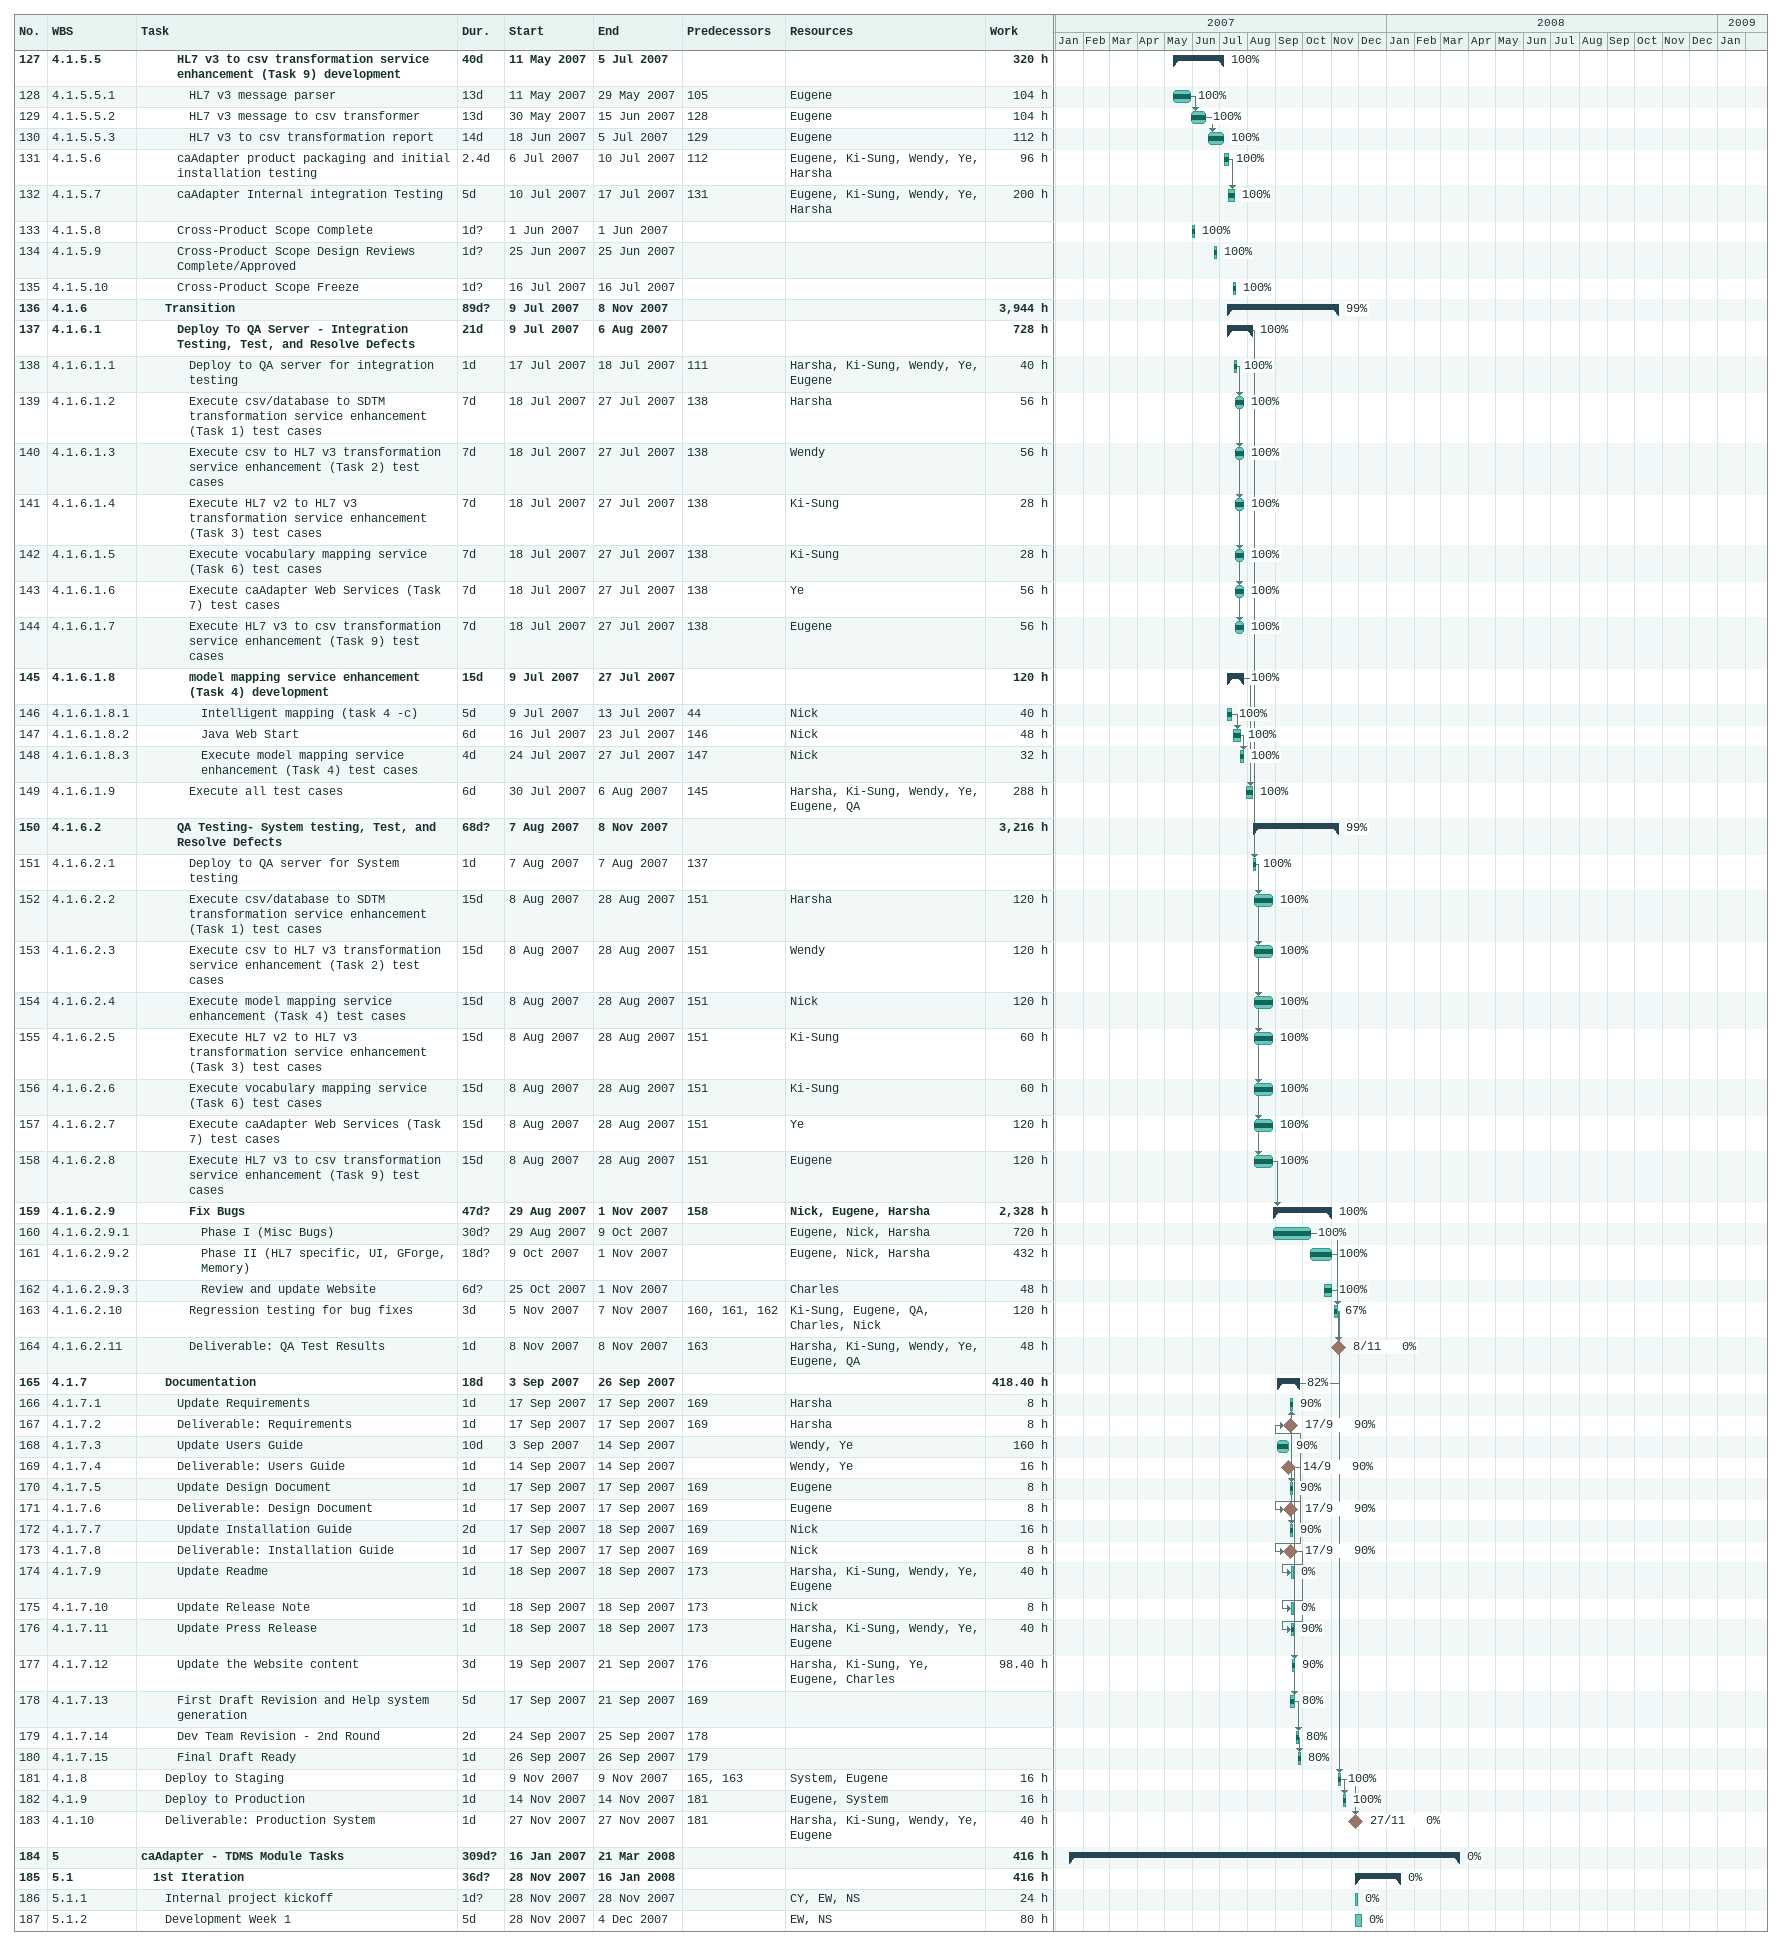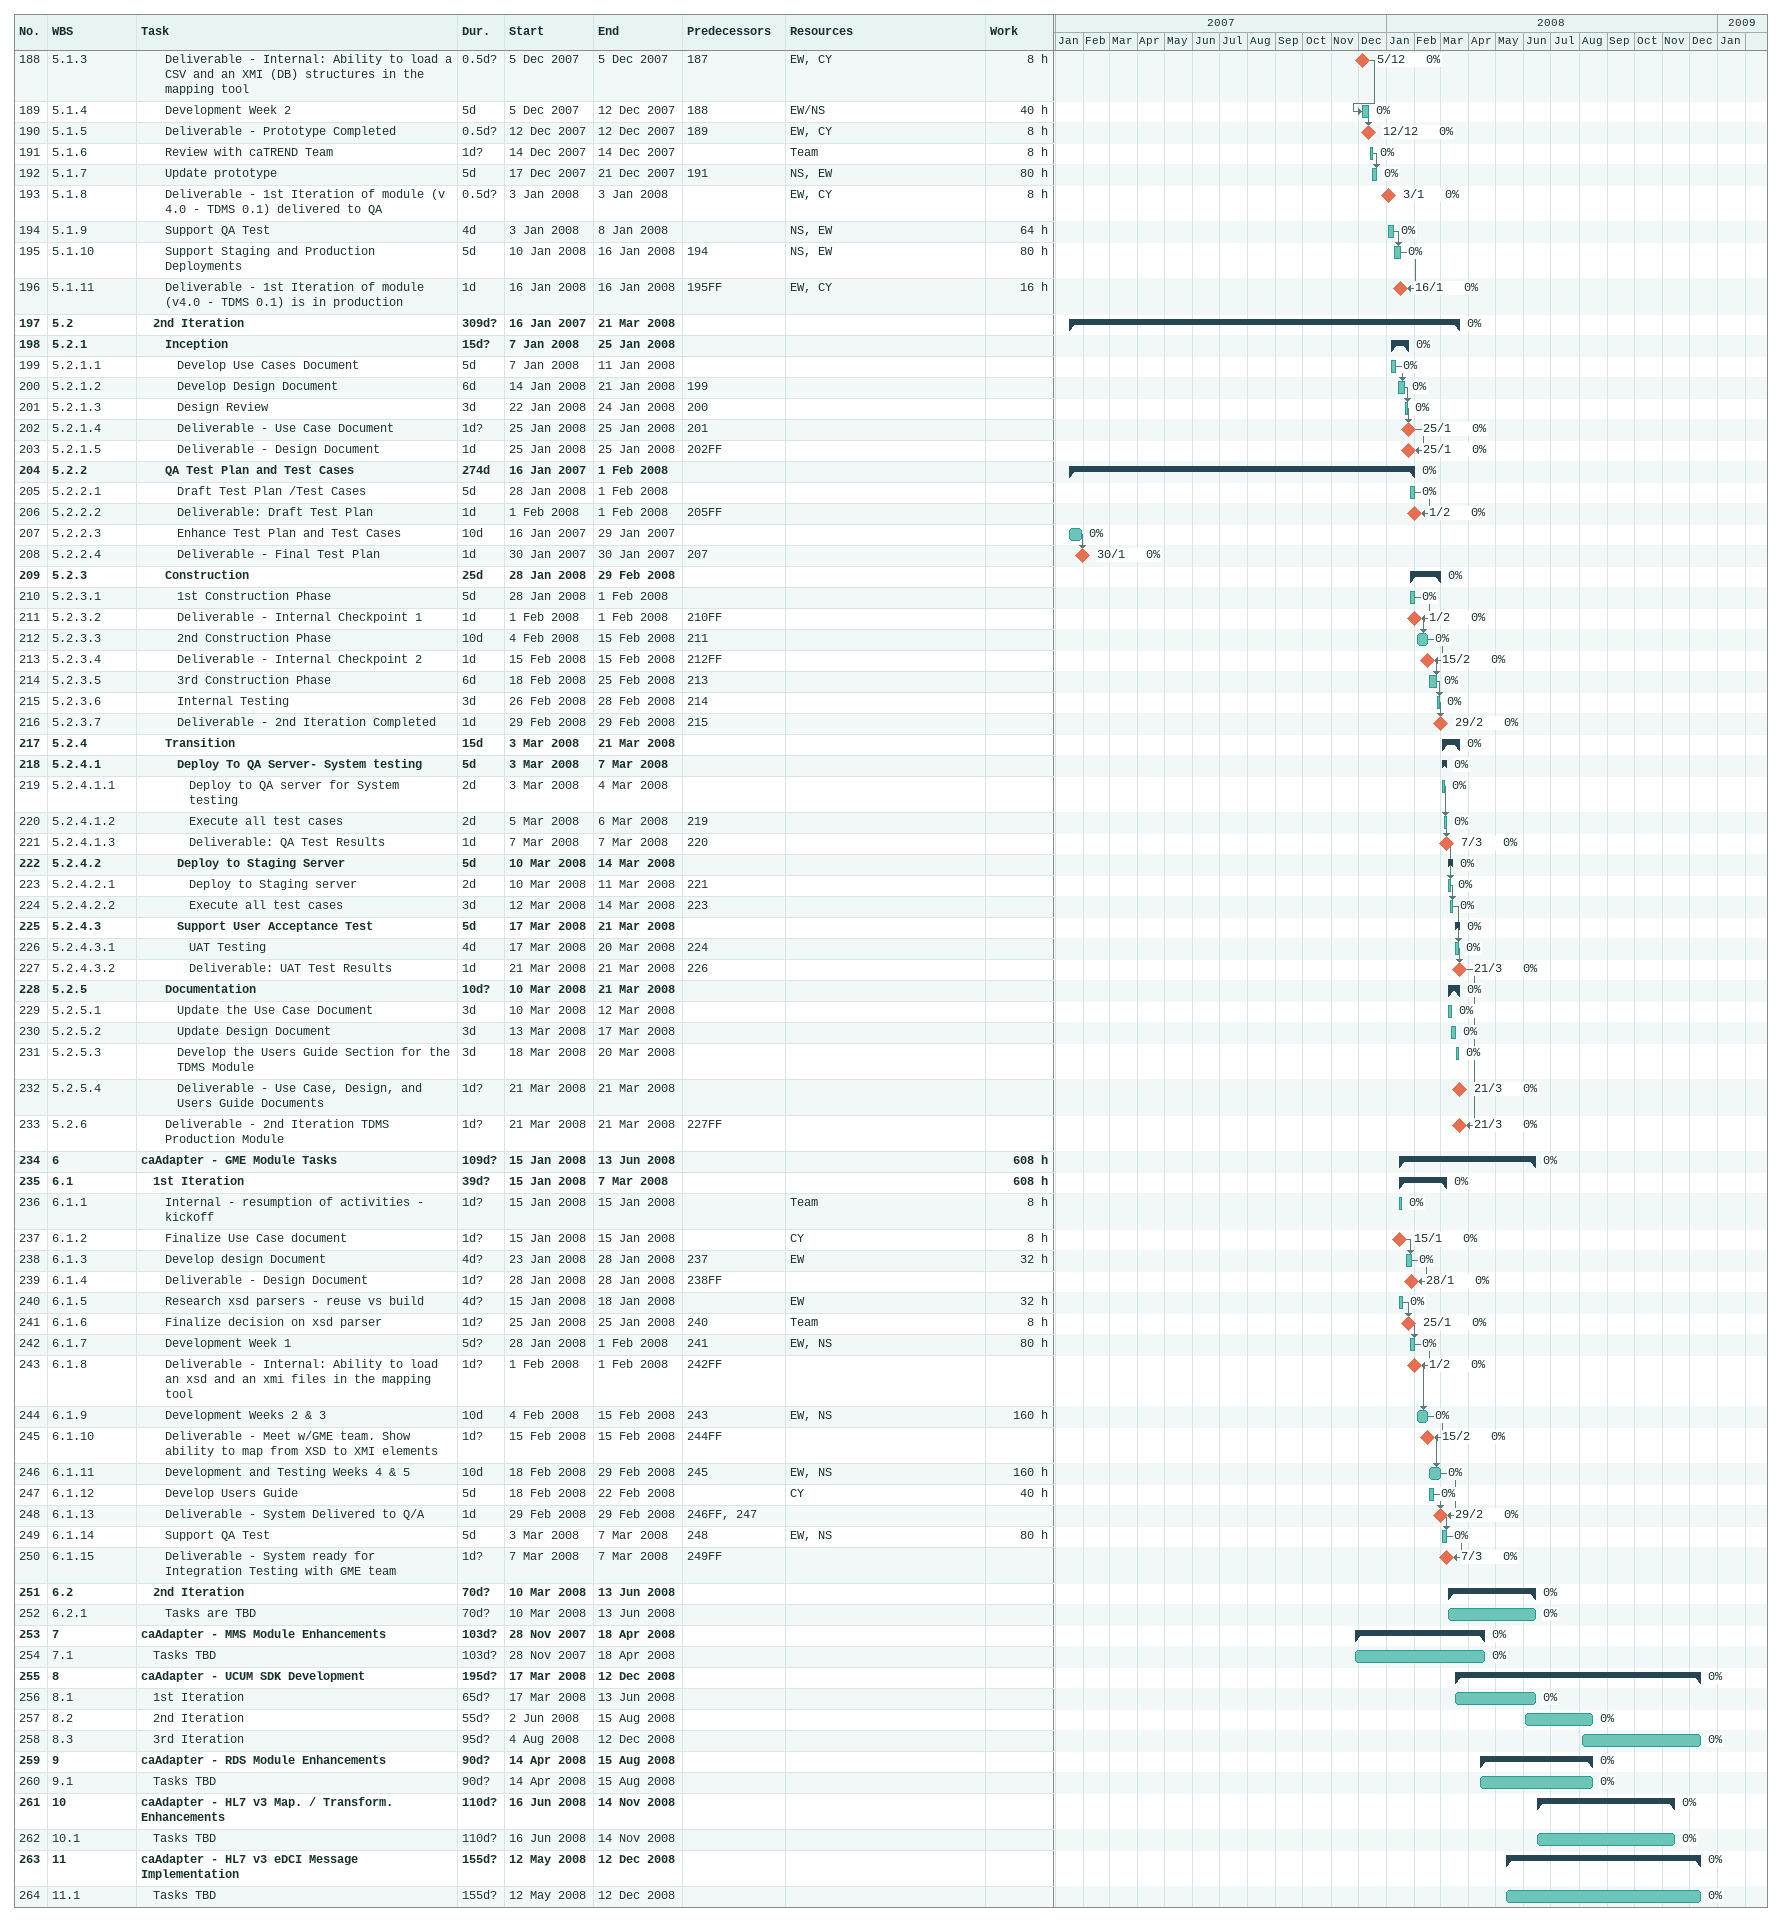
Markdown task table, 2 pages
| ID | WBS | Task | Duration | Start | Finish | Predecessors | Resources | % complete | Work (h) |
|---|---|---|---|---|---|---|---|---|---|
| 127 | 4.1.5.5 | **HL7 v3 to csv transformation service enhancement (Task 9) development** | 40d | 2007-05-11 | 2007-07-05 |  |  | 100 | 320 |
| 128 | 4.1.5.5.1 | HL7 v3 message parser | 13d | 2007-05-11 | 2007-05-29 | 105 | Eugene | 100 | 104 |
| 129 | 4.1.5.5.2 | HL7 v3 message to csv transformer | 13d | 2007-05-30 | 2007-06-15 | 128 | Eugene | 100 | 104 |
| 130 | 4.1.5.5.3 | HL7 v3 to csv transformation report | 14d | 2007-06-18 | 2007-07-05 | 129 | Eugene | 100 | 112 |
| 131 | 4.1.5.6 | caAdapter product packaging and initial installation testing | 2.4d | 2007-07-06 | 2007-07-10 | 112 | Eugene, Ki-Sung, Wendy, Ye, Harsha | 100 | 96 |
| 132 | 4.1.5.7 | caAdapter Internal integration Testing | 5d | 2007-07-10 | 2007-07-17 | 131 | Eugene, Ki-Sung, Wendy, Ye, Harsha | 100 | 200 |
| 133 | 4.1.5.8 | Cross-Product Scope Complete | 1d? | 2007-06-01 | 2007-06-01 |  |  | 100 |  |
| 134 | 4.1.5.9 | Cross-Product Scope Design Reviews Complete/Approved | 1d? | 2007-06-25 | 2007-06-25 |  |  | 100 |  |
| 135 | 4.1.5.10 | Cross-Product Scope Freeze | 1d? | 2007-07-16 | 2007-07-16 |  |  | 100 |  |
| 136 | 4.1.6 | **Transition** | 89d? | 2007-07-09 | 2007-11-08 |  |  | 99 | 3944 |
| 137 | 4.1.6.1 | **Deploy To QA Server - Integration Testing, Test, and Resolve Defects** | 21d | 2007-07-09 | 2007-08-06 |  |  | 100 | 728 |
| 138 | 4.1.6.1.1 | Deploy to QA server for integration testing | 1d | 2007-07-17 | 2007-07-18 | 111 | Harsha, Ki-Sung, Wendy, Ye, Eugene | 100 | 40 |
| 139 | 4.1.6.1.2 | Execute csv/database to SDTM transformation service enhancement (Task 1) test cases | 7d | 2007-07-18 | 2007-07-27 | 138 | Harsha | 100 | 56 |
| 140 | 4.1.6.1.3 | Execute csv to HL7 v3 transformation service enhancement (Task 2) test cases | 7d | 2007-07-18 | 2007-07-27 | 138 | Wendy | 100 | 56 |
| 141 | 4.1.6.1.4 | Execute HL7 v2 to HL7 v3 transformation service enhancement (Task 3) test cases | 7d | 2007-07-18 | 2007-07-27 | 138 | Ki-Sung | 100 | 28 |
| 142 | 4.1.6.1.5 | Execute vocabulary mapping service (Task 6) test cases | 7d | 2007-07-18 | 2007-07-27 | 138 | Ki-Sung | 100 | 28 |
| 143 | 4.1.6.1.6 | Execute caAdapter Web Services (Task 7) test cases | 7d | 2007-07-18 | 2007-07-27 | 138 | Ye | 100 | 56 |
| 144 | 4.1.6.1.7 | Execute HL7 v3 to csv transformation service enhancement (Task 9) test cases | 7d | 2007-07-18 | 2007-07-27 | 138 | Eugene | 100 | 56 |
| 145 | 4.1.6.1.8 | **model mapping service enhancement (Task 4) development** | 15d | 2007-07-09 | 2007-07-27 |  |  | 100 | 120 |
| 146 | 4.1.6.1.8.1 | Intelligent mapping (task 4 -c) | 5d | 2007-07-09 | 2007-07-13 | 44 | Nick | 100 | 40 |
| 147 | 4.1.6.1.8.2 | Java Web Start | 6d | 2007-07-16 | 2007-07-23 | 146 | Nick | 100 | 48 |
| 148 | 4.1.6.1.8.3 | Execute model mapping service enhancement (Task 4) test cases | 4d | 2007-07-24 | 2007-07-27 | 147 | Nick | 100 | 32 |
| 149 | 4.1.6.1.9 | Execute all test cases | 6d | 2007-07-30 | 2007-08-06 | 145 | Harsha, Ki-Sung, Wendy, Ye, Eugene, QA | 100 | 288 |
| 150 | 4.1.6.2 | **QA Testing- System testing, Test, and Resolve Defects** | 68d? | 2007-08-07 | 2007-11-08 |  |  | 99 | 3216 |
| 151 | 4.1.6.2.1 | Deploy to QA server for System testing | 1d | 2007-08-07 | 2007-08-07 | 137 |  | 100 |  |
| 152 | 4.1.6.2.2 | Execute csv/database to SDTM transformation service enhancement (Task 1) test cases | 15d | 2007-08-08 | 2007-08-28 | 151 | Harsha | 100 | 120 |
| 153 | 4.1.6.2.3 | Execute csv to HL7 v3 transformation service enhancement (Task 2) test cases | 15d | 2007-08-08 | 2007-08-28 | 151 | Wendy | 100 | 120 |
| 154 | 4.1.6.2.4 | Execute model mapping service enhancement (Task 4) test cases | 15d | 2007-08-08 | 2007-08-28 | 151 | Nick | 100 | 120 |
| 155 | 4.1.6.2.5 | Execute HL7 v2 to HL7 v3 transformation service enhancement (Task 3) test cases | 15d | 2007-08-08 | 2007-08-28 | 151 | Ki-Sung | 100 | 60 |
| 156 | 4.1.6.2.6 | Execute vocabulary mapping service (Task 6) test cases | 15d | 2007-08-08 | 2007-08-28 | 151 | Ki-Sung | 100 | 60 |
| 157 | 4.1.6.2.7 | Execute caAdapter Web Services (Task 7) test cases | 15d | 2007-08-08 | 2007-08-28 | 151 | Ye | 100 | 120 |
| 158 | 4.1.6.2.8 | Execute HL7 v3 to csv transformation service enhancement (Task 9) test cases | 15d | 2007-08-08 | 2007-08-28 | 151 | Eugene | 100 | 120 |
| 159 | 4.1.6.2.9 | **Fix Bugs** | 47d? | 2007-08-29 | 2007-11-01 | 158 | Nick, Eugene, Harsha | 100 | 2328 |
| 160 | 4.1.6.2.9.1 | Phase I (Misc Bugs) | 30d? | 2007-08-29 | 2007-10-09 |  | Eugene, Nick, Harsha | 100 | 720 |
| 161 | 4.1.6.2.9.2 | Phase II (HL7 specific, UI, GForge, Memory) | 18d? | 2007-10-09 | 2007-11-01 |  | Eugene, Nick, Harsha | 100 | 432 |
| 162 | 4.1.6.2.9.3 | Review and update Website | 6d? | 2007-10-25 | 2007-11-01 |  | Charles | 100 | 48 |
| 163 | 4.1.6.2.10 | Regression testing for bug fixes | 3d | 2007-11-05 | 2007-11-07 | 160, 161, 162 | Ki-Sung, Eugene, QA, Charles, Nick | 67 | 120 |
| 164 | 4.1.6.2.11 | Deliverable: QA Test Results | 1d | 2007-11-08 | 2007-11-08 | 163 | Harsha, Ki-Sung, Wendy, Ye, Eugene, QA | 0 | 48 |
| 165 | 4.1.7 | **Documentation** | 18d | 2007-09-03 | 2007-09-26 |  |  | 82 | 418.40 |
| 166 | 4.1.7.1 | Update Requirements | 1d | 2007-09-17 | 2007-09-17 | 169 | Harsha | 90 | 8 |
| 167 | 4.1.7.2 | Deliverable: Requirements | 1d | 2007-09-17 | 2007-09-17 | 169 | Harsha | 90 | 8 |
| 168 | 4.1.7.3 | Update Users Guide | 10d | 2007-09-03 | 2007-09-14 |  | Wendy, Ye | 90 | 160 |
| 169 | 4.1.7.4 | Deliverable: Users Guide | 1d | 2007-09-14 | 2007-09-14 |  | Wendy, Ye | 90 | 16 |
| 170 | 4.1.7.5 | Update Design Document | 1d | 2007-09-17 | 2007-09-17 | 169 | Eugene | 90 | 8 |
| 171 | 4.1.7.6 | Deliverable: Design Document | 1d | 2007-09-17 | 2007-09-17 | 169 | Eugene | 90 | 8 |
| 172 | 4.1.7.7 | Update Installation Guide | 2d | 2007-09-17 | 2007-09-18 | 169 | Nick | 90 | 16 |
| 173 | 4.1.7.8 | Deliverable: Installation Guide | 1d | 2007-09-17 | 2007-09-17 | 169 | Nick | 90 | 8 |
| 174 | 4.1.7.9 | Update Readme | 1d | 2007-09-18 | 2007-09-18 | 173 | Harsha, Ki-Sung, Wendy, Ye, Eugene | 0 | 40 |
| 175 | 4.1.7.10 | Update Release Note | 1d | 2007-09-18 | 2007-09-18 | 173 | Nick | 0 | 8 |
| 176 | 4.1.7.11 | Update Press Release | 1d | 2007-09-18 | 2007-09-18 | 173 | Harsha, Ki-Sung, Wendy, Ye, Eugene | 90 | 40 |
| 177 | 4.1.7.12 | Update the Website content | 3d | 2007-09-19 | 2007-09-21 | 176 | Harsha, Ki-Sung, Ye, Eugene, Charles | 90 | 98.40 |
| 178 | 4.1.7.13 | First Draft Revision and Help system generation | 5d | 2007-09-17 | 2007-09-21 | 169 |  | 80 |  |
| 179 | 4.1.7.14 | Dev Team Revision - 2nd Round | 2d | 2007-09-24 | 2007-09-25 | 178 |  | 80 |  |
| 180 | 4.1.7.15 | Final Draft Ready | 1d | 2007-09-26 | 2007-09-26 | 179 |  | 80 |  |
| 181 | 4.1.8 | Deploy to Staging | 1d | 2007-11-09 | 2007-11-09 | 165, 163 | System, Eugene | 100 | 16 |
| 182 | 4.1.9 | Deploy to Production | 1d | 2007-11-14 | 2007-11-14 | 181 | Eugene, System | 100 | 16 |
| 183 | 4.1.10 | Deliverable: Production System | 1d | 2007-11-27 | 2007-11-27 | 181 | Harsha, Ki-Sung, Wendy, Ye, Eugene | 0 | 40 |
| 184 | 5 | **caAdapter - TDMS Module Tasks** | 309d? | 2007-01-16 | 2008-03-21 |  |  | 0 | 416 |
| 185 | 5.1 | **1st Iteration** | 36d? | 2007-11-28 | 2008-01-16 |  |  | 0 | 416 |
| 186 | 5.1.1 | Internal project kickoff | 1d? | 2007-11-28 | 2007-11-28 |  | CY, EW, NS | 0 | 24 |
| 187 | 5.1.2 | Development Week 1 | 5d | 2007-11-28 | 2007-12-04 |  | EW, NS | 0 | 80 |
| 188 | 5.1.3 | Deliverable - Internal: Ability to load a CSV and an XMI (DB) structures in the mapping tool | 0.5d? | 2007-12-05 | 2007-12-05 | 187 | EW, CY | 0 | 8 |
| 189 | 5.1.4 | Development Week 2 | 5d | 2007-12-05 | 2007-12-12 | 188 | EW/NS | 0 | 40 |
| 190 | 5.1.5 | Deliverable - Prototype Completed | 0.5d? | 2007-12-12 | 2007-12-12 | 189 | EW, CY | 0 | 8 |
| 191 | 5.1.6 | Review with caTREND Team | 1d? | 2007-12-14 | 2007-12-14 |  | Team | 0 | 8 |
| 192 | 5.1.7 | Update prototype | 5d | 2007-12-17 | 2007-12-21 | 191 | NS, EW | 0 | 80 |
| 193 | 5.1.8 | Deliverable - 1st Iteration of module (v 4.0 - TDMS 0.1) delivered to QA | 0.5d? | 2008-01-03 | 2008-01-03 |  | EW, CY | 0 | 8 |
| 194 | 5.1.9 | Support QA Test | 4d | 2008-01-03 | 2008-01-08 |  | NS, EW | 0 | 64 |
| 195 | 5.1.10 | Support Staging and Production Deployments | 5d | 2008-01-10 | 2008-01-16 | 194 | NS, EW | 0 | 80 |
| 196 | 5.1.11 | Deliverable - 1st Iteration of module (v4.0 - TDMS 0.1) is in production | 1d | 2008-01-16 | 2008-01-16 | 195FF | EW, CY | 0 | 16 |
| 197 | 5.2 | **2nd Iteration** | 309d? | 2007-01-16 | 2008-03-21 |  |  | 0 |  |
| 198 | 5.2.1 | **Inception** | 15d? | 2008-01-07 | 2008-01-25 |  |  | 0 |  |
| 199 | 5.2.1.1 | Develop Use Cases Document | 5d | 2008-01-07 | 2008-01-11 |  |  | 0 |  |
| 200 | 5.2.1.2 | Develop Design Document | 6d | 2008-01-14 | 2008-01-21 | 199 |  | 0 |  |
| 201 | 5.2.1.3 | Design Review | 3d | 2008-01-22 | 2008-01-24 | 200 |  | 0 |  |
| 202 | 5.2.1.4 | Deliverable - Use Case Document | 1d? | 2008-01-25 | 2008-01-25 | 201 |  | 0 |  |
| 203 | 5.2.1.5 | Deliverable - Design Document | 1d | 2008-01-25 | 2008-01-25 | 202FF |  | 0 |  |
| 204 | 5.2.2 | **QA Test Plan and Test Cases** | 274d | 2007-01-16 | 2008-02-01 |  |  | 0 |  |
| 205 | 5.2.2.1 | Draft Test Plan /Test Cases | 5d | 2008-01-28 | 2008-02-01 |  |  | 0 |  |
| 206 | 5.2.2.2 | Deliverable: Draft Test Plan | 1d | 2008-02-01 | 2008-02-01 | 205FF |  | 0 |  |
| 207 | 5.2.2.3 | Enhance Test Plan and Test Cases | 10d | 2007-01-16 | 2007-01-29 |  |  | 0 |  |
| 208 | 5.2.2.4 | Deliverable - Final Test Plan | 1d | 2007-01-30 | 2007-01-30 | 207 |  | 0 |  |
| 209 | 5.2.3 | **Construction** | 25d | 2008-01-28 | 2008-02-29 |  |  | 0 |  |
| 210 | 5.2.3.1 | 1st Construction Phase | 5d | 2008-01-28 | 2008-02-01 |  |  | 0 |  |
| 211 | 5.2.3.2 | Deliverable - Internal Checkpoint 1 | 1d | 2008-02-01 | 2008-02-01 | 210FF |  | 0 |  |
| 212 | 5.2.3.3 | 2nd Construction Phase | 10d | 2008-02-04 | 2008-02-15 | 211 |  | 0 |  |
| 213 | 5.2.3.4 | Deliverable - Internal Checkpoint 2 | 1d | 2008-02-15 | 2008-02-15 | 212FF |  | 0 |  |
| 214 | 5.2.3.5 | 3rd Construction Phase | 6d | 2008-02-18 | 2008-02-25 | 213 |  | 0 |  |
| 215 | 5.2.3.6 | Internal Testing | 3d | 2008-02-26 | 2008-02-28 | 214 |  | 0 |  |
| 216 | 5.2.3.7 | Deliverable - 2nd Iteration Completed | 1d | 2008-02-29 | 2008-02-29 | 215 |  | 0 |  |
| 217 | 5.2.4 | **Transition** | 15d | 2008-03-03 | 2008-03-21 |  |  | 0 |  |
| 218 | 5.2.4.1 | **Deploy To QA Server- System testing** | 5d | 2008-03-03 | 2008-03-07 |  |  | 0 |  |
| 219 | 5.2.4.1.1 | Deploy to QA server for System testing | 2d | 2008-03-03 | 2008-03-04 |  |  | 0 |  |
| 220 | 5.2.4.1.2 | Execute all test cases | 2d | 2008-03-05 | 2008-03-06 | 219 |  | 0 |  |
| 221 | 5.2.4.1.3 | Deliverable: QA Test Results | 1d | 2008-03-07 | 2008-03-07 | 220 |  | 0 |  |
| 222 | 5.2.4.2 | **Deploy to Staging Server** | 5d | 2008-03-10 | 2008-03-14 |  |  | 0 |  |
| 223 | 5.2.4.2.1 | Deploy to Staging server | 2d | 2008-03-10 | 2008-03-11 | 221 |  | 0 |  |
| 224 | 5.2.4.2.2 | Execute all test cases | 3d | 2008-03-12 | 2008-03-14 | 223 |  | 0 |  |
| 225 | 5.2.4.3 | **Support User Acceptance Test** | 5d | 2008-03-17 | 2008-03-21 |  |  | 0 |  |
| 226 | 5.2.4.3.1 | UAT Testing | 4d | 2008-03-17 | 2008-03-20 | 224 |  | 0 |  |
| 227 | 5.2.4.3.2 | Deliverable: UAT Test Results | 1d | 2008-03-21 | 2008-03-21 | 226 |  | 0 |  |
| 228 | 5.2.5 | **Documentation** | 10d? | 2008-03-10 | 2008-03-21 |  |  | 0 |  |
| 229 | 5.2.5.1 | Update the Use Case Document | 3d | 2008-03-10 | 2008-03-12 |  |  | 0 |  |
| 230 | 5.2.5.2 | Update Design Document | 3d | 2008-03-13 | 2008-03-17 |  |  | 0 |  |
| 231 | 5.2.5.3 | Develop the Users Guide Section for the TDMS Module | 3d | 2008-03-18 | 2008-03-20 |  |  | 0 |  |
| 232 | 5.2.5.4 | Deliverable - Use Case, Design, and Users Guide Documents | 1d? | 2008-03-21 | 2008-03-21 |  |  | 0 |  |
| 233 | 5.2.6 | Deliverable - 2nd Iteration TDMS Production Module | 1d? | 2008-03-21 | 2008-03-21 | 227FF |  | 0 |  |
| 234 | 6 | **caAdapter - GME Module Tasks** | 109d? | 2008-01-15 | 2008-06-13 |  |  | 0 | 608 |
| 235 | 6.1 | **1st Iteration** | 39d? | 2008-01-15 | 2008-03-07 |  |  | 0 | 608 |
| 236 | 6.1.1 | Internal - resumption of activities - kickoff | 1d? | 2008-01-15 | 2008-01-15 |  | Team | 0 | 8 |
| 237 | 6.1.2 | Finalize Use Case document | 1d? | 2008-01-15 | 2008-01-15 |  | CY | 0 | 8 |
| 238 | 6.1.3 | Develop design Document | 4d? | 2008-01-23 | 2008-01-28 | 237 | EW | 0 | 32 |
| 239 | 6.1.4 | Deliverable - Design Document | 1d? | 2008-01-28 | 2008-01-28 | 238FF |  | 0 |  |
| 240 | 6.1.5 | Research xsd parsers - reuse vs build | 4d? | 2008-01-15 | 2008-01-18 |  | EW | 0 | 32 |
| 241 | 6.1.6 | Finalize decision on xsd parser | 1d? | 2008-01-25 | 2008-01-25 | 240 | Team | 0 | 8 |
| 242 | 6.1.7 | Development Week 1 | 5d? | 2008-01-28 | 2008-02-01 | 241 | EW, NS | 0 | 80 |
| 243 | 6.1.8 | Deliverable - Internal: Ability to load an xsd and an xmi files in the mapping tool | 1d? | 2008-02-01 | 2008-02-01 | 242FF |  | 0 |  |
| 244 | 6.1.9 | Development Weeks 2 & 3 | 10d | 2008-02-04 | 2008-02-15 | 243 | EW, NS | 0 | 160 |
| 245 | 6.1.10 | Deliverable - Meet w/GME team. Show ability to map from XSD to XMI elements | 1d? | 2008-02-15 | 2008-02-15 | 244FF |  | 0 |  |
| 246 | 6.1.11 | Development and Testing Weeks 4 & 5 | 10d | 2008-02-18 | 2008-02-29 | 245 | EW, NS | 0 | 160 |
| 247 | 6.1.12 | Develop Users Guide | 5d | 2008-02-18 | 2008-02-22 |  | CY | 0 | 40 |
| 248 | 6.1.13 | Deliverable - System Delivered to Q/A | 1d | 2008-02-29 | 2008-02-29 | 246FF, 247 |  | 0 |  |
| 249 | 6.1.14 | Support QA Test | 5d | 2008-03-03 | 2008-03-07 | 248 | EW, NS | 0 | 80 |
| 250 | 6.1.15 | Deliverable - System ready for Integration Testing with GME team | 1d? | 2008-03-07 | 2008-03-07 | 249FF |  | 0 |  |
| 251 | 6.2 | **2nd Iteration** | 70d? | 2008-03-10 | 2008-06-13 |  |  | 0 |  |
| 252 | 6.2.1 | Tasks are TBD | 70d? | 2008-03-10 | 2008-06-13 |  |  | 0 |  |
| 253 | 7 | **caAdapter - MMS Module Enhancements** | 103d? | 2007-11-28 | 2008-04-18 |  |  | 0 |  |
| 254 | 7.1 | Tasks TBD | 103d? | 2007-11-28 | 2008-04-18 |  |  | 0 |  |
| 255 | 8 | **caAdapter - UCUM SDK Development** | 195d? | 2008-03-17 | 2008-12-12 |  |  | 0 |  |
| 256 | 8.1 | 1st Iteration | 65d? | 2008-03-17 | 2008-06-13 |  |  | 0 |  |
| 257 | 8.2 | 2nd Iteration | 55d? | 2008-06-02 | 2008-08-15 |  |  | 0 |  |
| 258 | 8.3 | 3rd Iteration | 95d? | 2008-08-04 | 2008-12-12 |  |  | 0 |  |
| 259 | 9 | **caAdapter - RDS Module Enhancements** | 90d? | 2008-04-14 | 2008-08-15 |  |  | 0 |  |
| 260 | 9.1 | Tasks TBD | 90d? | 2008-04-14 | 2008-08-15 |  |  | 0 |  |
| 261 | 10 | **caAdapter - HL7 v3 Map. / Transform. Enhancements** | 110d? | 2008-06-16 | 2008-11-14 |  |  | 0 |  |
| 262 | 10.1 | Tasks TBD | 110d? | 2008-06-16 | 2008-11-14 |  |  | 0 |  |
| 263 | 11 | **caAdapter - HL7 v3 eDCI Message Implementation** | 155d? | 2008-05-12 | 2008-12-12 |  |  | 0 |  |
| 264 | 11.1 | Tasks TBD | 155d? | 2008-05-12 | 2008-12-12 |  |  | 0 |  |
